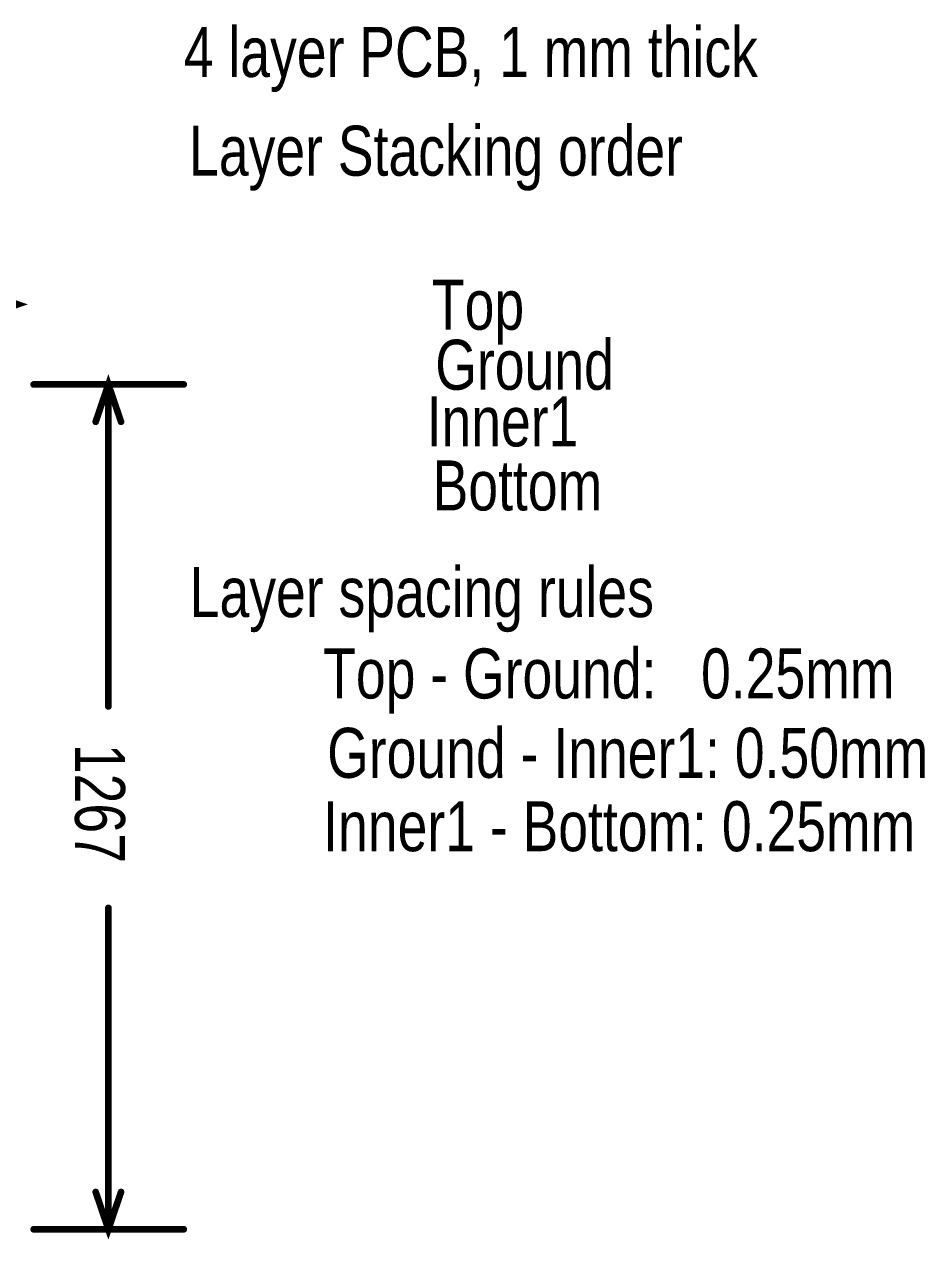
# Model space of a CAD drawing. Extents: x 0.84 to 5.77, y -2.68 to 2.41.
# Drawn here: x 3.52 to 4.87, y 0.587 to 2.41 of the extents above; entities that cross this region are included whole.
import ezdxf

# ---------------------------------------------------------------- set-up
doc = ezdxf.new("R2010")
doc.units = 0

msp = doc.modelspace()

# ---------------------------------------------------------------- linework, layer by layer
at = {"layer": 'DRD', "const_width": 0.01}
msp.add_lwpolyline([(3.454, 1.971), (3.51, 1.99), (3.454, 2.009, 250.693161)], format="xyb", dxfattribs=at)
for points in [[(3.665, 1.814), (3.646, 1.87), (3.627, 1.814)], [(3.759, 1.87), (3.534, 1.87)], [(3.646, 1.87), (3.646, 1.387)], [(3.646, 0.603), (3.646, 1.085)], [(3.627, 0.659), (3.646, 0.603), (3.665, 0.659)], [(3.759, 0.603), (3.534, 0.603)]]:
    msp.add_lwpolyline(points, dxfattribs=at)
at = {"layer": 'DRD', "const_width": 0.005}
for points in [[(3.5315, 1.87, 1), (3.5365, 1.87, 1)], [(3.6435, 1.87, 1), (3.6485, 1.87, 1)], [(3.6435, 1.87, 1), (3.6485, 1.87, 1)], [(3.7565, 1.87, 1), (3.7615, 1.87, 1)], [(3.6245, 1.814, 1), (3.6295, 1.814, 1)], [(3.6625, 1.814, 1), (3.6675, 1.814, 1)], [(3.6435, 1.387, 1), (3.6485, 1.387, 1)], [(3.6435, 1.085, 1), (3.6485, 1.085, 1)], [(3.6245, 0.659, 1), (3.6295, 0.659, 1)], [(3.6625, 0.659, 1), (3.6675, 0.659, 1)], [(3.5315, 0.603, 1), (3.5365, 0.603, 1)], [(3.6435, 0.603, 1), (3.6485, 0.603, 1)], [(3.6435, 0.603, 1), (3.6485, 0.603, 1)], [(3.7565, 0.603, 1), (3.7615, 0.603, 1)]]:
    msp.add_lwpolyline(points, format="xyb", close=True, dxfattribs=at)

# ---------------------------------------------------------------- texts
at = {"layer": 'DRD', "width": 0.8}
msp.add_text('1267', height=0.075, rotation=270, dxfattribs=at).set_placement((3.596, 1.331))
at = {"layer": 'FAB', "width": 0.8}
for s, p in [('4 layer PCB, 1 mm thick', (3.759, 2.331)), ('Layer Stacking order', (3.767, 2.183)), ('Top', (4.131, 1.952)), ('Ground', (4.136, 1.862)), ('Inner1', (4.123, 1.777)), ('Bottom', (4.132, 1.681)), ('Layer spacing rules', (3.768, 1.521)), ('Top - Ground:   0.25mm', (3.968, 1.399)), ('Ground - Inner1: 0.50mm', (3.974, 1.28)), ('Inner1 - Bottom: 0.25mm', (3.968, 1.17))]:
    msp.add_text(s, height=0.075, dxfattribs=at).set_placement(p)

doc.saveas('drawing.dxf')
